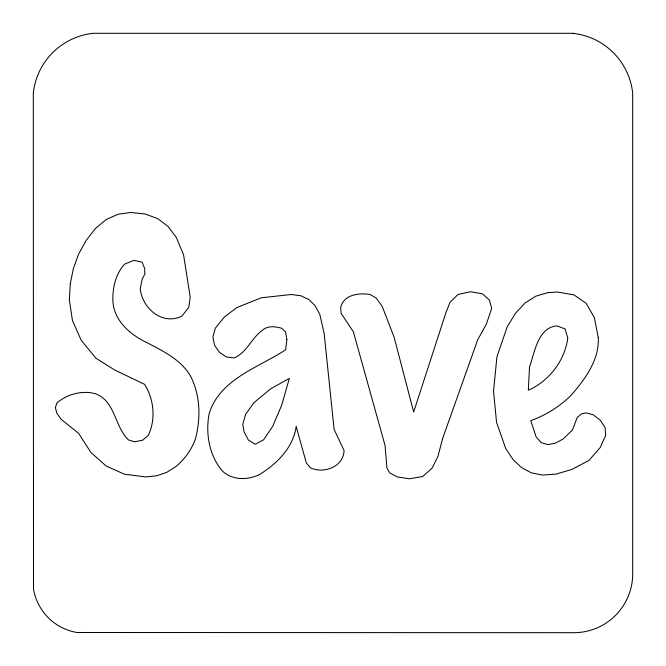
<?xml version="1.0" encoding="UTF-8"?>
<svg xmlns="http://www.w3.org/2000/svg" width="666" height="666" viewBox="0 0 666 666"><rect width="100%" height="100%" fill="white"/><g stroke="black" fill="none" stroke-linecap="round" stroke-linejoin="round"><path stroke-width="1" d="M598.243 337.396C599.583 359.715 585.014 379.237 571.137 395.271C559.681 406.56 545.904 415.159 530.81 420.679L536.097 436.838L541.225 442.665L547.902 444.605L555.286 443.206L563.128 439.011L572.452 430.003L577.197 417.532L581.468 413.844L585.814 412.912L593.156 414.735L600.266 420.213L605.119 427.63L605.702 435.281L600.266 447.477L588.927 460.456L571.836 469.463L555.91 474.125L542.315 475.058L531.277 472.81L521.495 467.599L512.945 459.448L505.644 448.335L496.553 422.386L493.523 391.158L496.944 356.743L507.201 326.831L515.451 313.278L524.991 303.063L535.805 296.187L547.902 292.649L557.542 292.024L573.95 294.863L586.205 303.371L594.305 317.549L598.243 337.396M529.495 367.074L528.329 390.226C549.142 381.135 564.826 360.564 567.79 338.02L565.076 328.929L556.918 325.899C537.837 327.347 534.482 353.047 529.495 367.074M70.28 283.791L69.347 300.108L72.461 320.537L81.16 340.193L95.921 358.216L114.719 370.03L144.547 384.324C154.037 399.009 155.902 419.372 148.36 435.281L142.632 440.176L134.607 441.808L128.471 439.943C114.519 426.573 115.509 401.531 95.746 393.797C82.409 390.076 67.482 393.997 57.001 402.813L55.37 407.625L56.826 413.203L61.189 419.355L78.671 433.416L90.909 452.455L106.177 466.05L124.467 474.209L145.796 476.923L156.677 475.79L166.65 472.377L175.716 466.7A64.211 64.211 0 0 0 195.396 439.052C200.766 418.606 200.508 396.345 191.025 377.114C181.951 360.231 163.903 351.54 147.661 342.99C130.578 335.04 113.786 320.929 112.854 300.732C112.604 287.595 115.534 274.101 124.584 264.136L133.983 260.331L142.141 262.196L144.863 269.031L144.547 272.144L145.171 273.385L142.224 278.979L140.201 288.919C142.474 308.358 162.213 325.682 181.76 316.192L188.678 307.567L190.235 297.311L183.55 254.737L176.249 237.337L168.048 226.457L157.759 218.689L145.363 214.027L130.877 212.479L118.057 214.227L106.327 219.472L95.688 228.205L86.13 240.443L78.671 253.962L73.393 268.415L70.28 283.791M286.871 339.577L285.631 349.825C258.391 367.624 219.822 379.054 209.166 413.586C205.353 433.375 209.166 455.735 222.627 471.253C232.775 480.511 247.977 480.269 259.765 474.4C277.181 463.503 293.082 447.735 296.195 426.581L306.293 462.787L310.489 467.915C324.017 473.992 343.531 466.858 344.056 450.507L334.107 429.379L324.167 333.591L319.813 314.402L315.118 305.702L308.783 299.484L300.816 295.754L291.225 294.514L261.313 297.777L236.846 307.567L224.334 317.041L215.401 328.072L212.92 337.088L214.544 345.246L219.439 352.314L226.357 356.976L234.049 357.908C246.42 353.063 251.323 338.436 261.863 330.719C267.241 325.507 274.983 326.29 281.593 328.23L285.556 331.918L286.871 339.577M442.557 438.703L437.978 456.26L432.309 467.915L422.669 476.54L409.307 478.787L397.111 476.848L389.735 472.885L386.938 468.148L385.073 445.537L353.371 331.801L341.175 313.395L340.634 307.567C343.606 294.572 359.082 292.624 370.154 294.514L376.198 298.11L382.201 306.402L394.081 337.088L413.661 411.979L445.979 312.537L450.016 302.281L457.942 294.514L470.529 291.716L482.417 293.814L489.485 300.108L491.658 308.5L486.38 324.034L477.672 339.885L442.557 438.703M245.546 414.46L242.749 424.409L244.147 432.018L248.343 439.943L255.178 444.297L263.611 439.793L272.735 426.273L281.635 405.294L289.36 378.413L270.871 388.669L253.937 402.655L245.546 414.46M572.76 33.3L93.24 33.3A67.433 67.433 0 0 0 33.3 93.24L33.508 589.069A52.98 52.98 0 0 0 76.931 632.492L572.76 632.7A58.941 58.941 0 0 0 632.7 572.76L632.7 93.24A67.433 67.433 0 0 0 572.76 33.3"/></g></svg>
